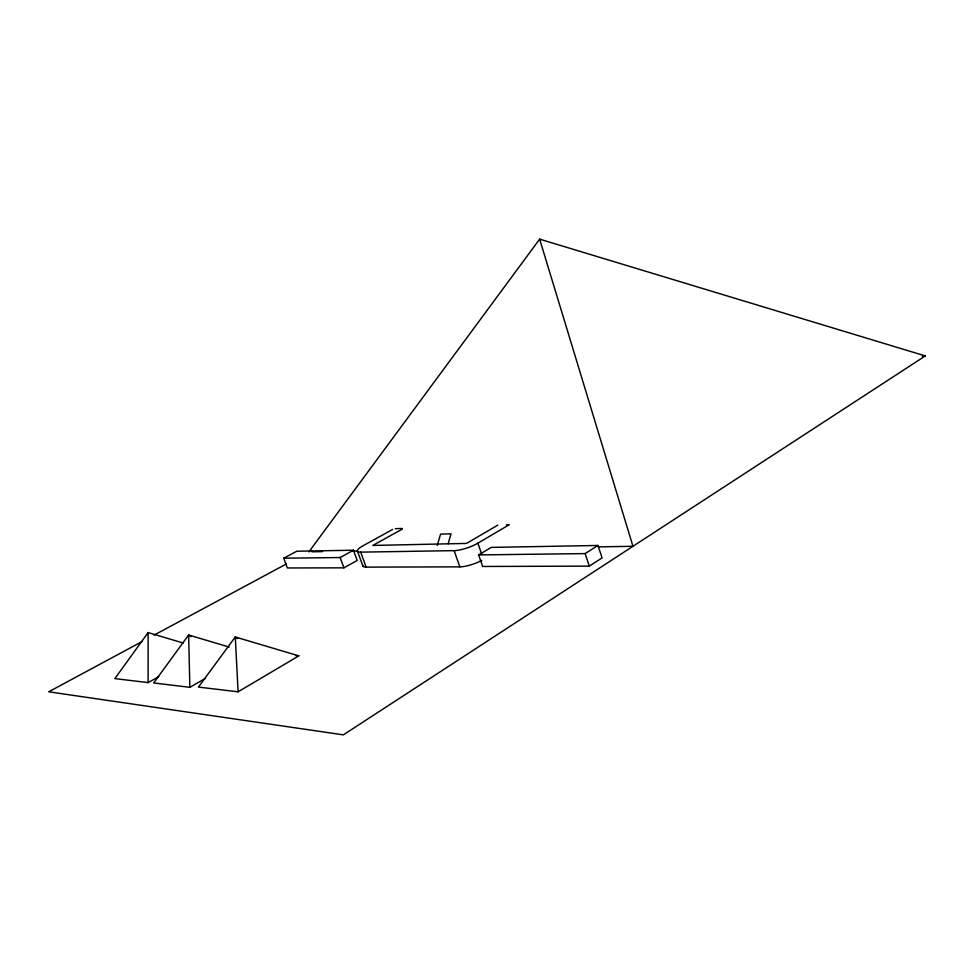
<?xml version="1.0" encoding="UTF-8"?>
<svg xmlns="http://www.w3.org/2000/svg" width="974" height="974" viewBox="0 0 974 974"><rect width="100%" height="100%" fill="white"/><g stroke="black" fill="none" stroke-linecap="round" stroke-linejoin="round"><path stroke-width="1.46" d="M148.121 632.576L114.871 678.598L148.097 682.604L148.121 632.576L183.112 642.986M448.15 543.784L451.035 533.801L440.565 534.117L437.265 545.416M142.107 641.549L48.7 691.796L343.372 734.859L925.3 355.924L539.645 239.141L308.916 551.832L311.583 550.395M589.319 566.125L602.078 557.883L597.939 545.464L491.261 547.4L478.624 554.912L482.641 566.466L589.319 566.125L585.131 553.597L478.624 554.912M585.131 553.597L597.939 545.464M238.106 691.808L298.811 655.867L235.294 636.984L198.404 687.084L238.106 691.808L235.294 636.984L237.693 638.627M481.826 560.379A17.556 4.614 -19.4 0 1 459.825 566.856L366.127 567.124L360.709 552.136L454.152 550.639A17.593 4.42 -19.4 0 0 477.881 543.163L509.256 524.718L506.395 524.828M497.824 525.132L466.509 543.419L372.786 545.452L402.262 529.125M229.158 647.053L188.627 634.999L153.673 682.957L189.869 687.315L205.404 678.379M148.097 682.604L158.701 676.662M343.919 567.842L357.178 560.452L353.477 550.213L296.79 551.235L283.751 558.199L287.379 567.976L343.919 567.842L340.169 557.542L283.751 558.199M340.169 557.542L353.477 550.213M392.632 529.454L363.229 545.659A16.327 3.762 -20.2 0 0 360.709 552.136M154.123 635.097L286.234 564.031M922.281 356.301L925.3 355.924M395.286 528.699L402.165 528.456M311.948 551.783L322.564 551.601M352.88 551.077L357.434 551.004M598.243 546.877L632.954 546.292L539.645 239.141M295.792 655.636L298.811 655.867M191.111 636.594L188.627 634.999L189.869 687.315M357.555 551.321L362.949 566.223M454.152 550.639L459.825 566.856M477.881 543.163L481.643 553.999M366.127 567.124A16.302 3.933 -20.2 0 1 362.888 565.163"/></g></svg>
